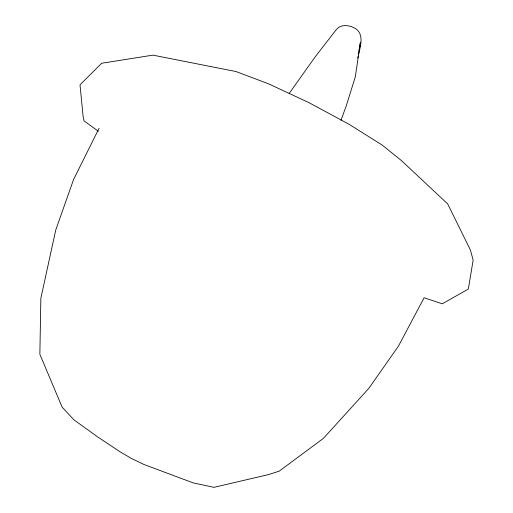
<?xml version="1.0" encoding="UTF-8"?>
<svg xmlns="http://www.w3.org/2000/svg" width="513" height="513" viewBox="0 0 513 513"><rect width="100%" height="100%" fill="white"/><g stroke="black" fill="none" stroke-linecap="round" stroke-linejoin="round"><path stroke-width="0.77" d="M358.343 54.032L358.625 52.461M358.908 50.883L360.44 42.22L355.317 76.796L346.461 105.223L341.03 120.234M357.773 58.014L358.061 56.443M358.35 54.872C360.825 45.548 364.762 32.242 353.2 27.381C347.641 24.784 339.856 24.534 335.964 30.043L315.258 56.776L289.255 93.321M99.08 128.276L73.596 179.454L55.731 230.061L40.854 298.303L39.86 354.278L62.131 407.142L73.936 419.839L97.534 436.832L120.337 451.985L131.79 458.635L144.031 464.522L193.202 482.887L213.959 487.35L268.607 474.557L279.175 471.171L323.421 438.365L368.86 388.322L398.447 346.134L424.11 297.745L442.321 303.805L468.363 288.999L473.14 260.129L470.427 250.049L447.637 203.841L401.378 160.537L382.038 144.98L349.372 124.454L308.967 102.658L268.626 83.856L236.051 71.551L152.9 55.141L101.651 63.253L80.022 84.837L83.1 116.342L84.017 120.888L98.297 131.219"/></g></svg>
